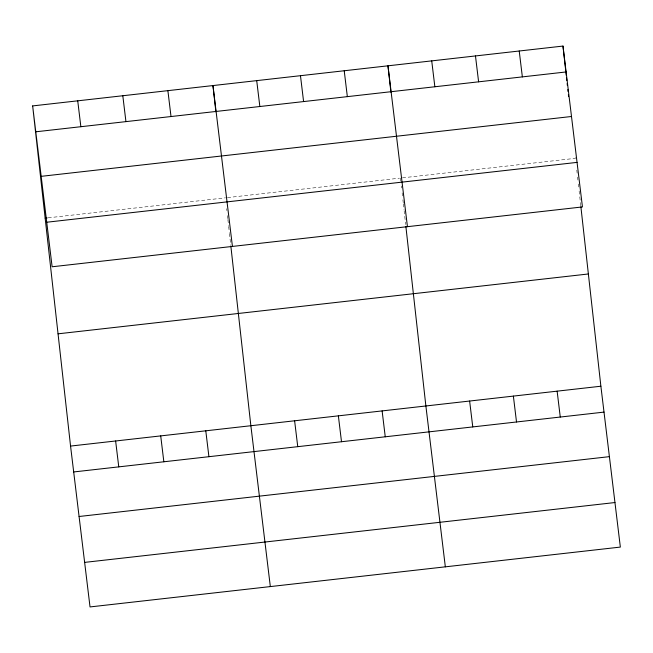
<?xml version="1.0" encoding="UTF-8"?>
<svg xmlns="http://www.w3.org/2000/svg" width="653" height="653" viewBox="0 0 653 653"><rect width="100%" height="100%" fill="white"/><g stroke="black" fill="none" stroke-linecap="round" stroke-linejoin="round"><path stroke-width="0.49" stroke-dasharray="3.27 2.45" d="M48.167 217.824L225.473 197.818M227.456 197.598L399.481 178.179M402.468 177.845L575.489 158.32L575.26 156.296M576.811 170.18L577.138 173.151M577.579 177.102L577.913 180.065M578.354 184.024L578.68 186.987M579.121 190.937L579.562 194.896M579.782 196.871L580.778 205.768M400.477 178.073L400.811 181.036M401.358 185.974L401.579 187.958M402.134 192.896L402.46 195.859M402.901 199.818L403.236 202.781M403.342 203.769L404.003 209.703M404.117 210.69L405.66 224.526M226.681 208.691L226.901 210.666M227.456 215.612L227.783 218.575M227.897 219.563L228.558 225.497M228.664 226.485L229.325 232.419M229.44 233.407L230.754 245.267"/><path stroke-width="0.98" d="M32.65 105.917L562.976 46.069L582.443 206.928L52.118 266.775L32.65 105.917L70.557 446.072L90.024 606.931L620.35 547.083L600.882 386.225L580.884 206.756M35.784 131.8L566.11 71.952M41.172 176.343L571.506 116.495M45.155 218.167L47.163 217.939M46.722 222.232L577.056 162.385M58.044 333.822L588.377 273.974M70.557 446.072L600.882 386.225M73.691 471.956L604.017 412.108M79.078 516.499L609.404 456.651M84.629 562.388L614.963 502.541M519.225 51.007L522.359 76.891M557.131 391.163L560.266 417.047M475.474 55.946L478.608 81.829M513.38 396.102L516.515 421.985M431.723 60.884L434.857 86.767M469.629 401.04L472.764 426.923M407.439 226.681L387.972 65.822L390.902 92.114M445.338 566.837L425.878 405.97L405.88 226.509M344.221 70.753L347.347 96.644M382.119 410.908L385.254 436.8M300.47 75.691L303.596 101.582M338.368 415.847L341.503 441.73M256.711 80.629L259.845 106.512M294.617 420.785L297.752 446.668M232.427 246.426L212.96 85.567L215.89 111.859M270.334 586.582L250.866 425.723L230.868 246.254M167.886 90.653L171.013 116.544M205.785 430.809L208.919 456.692M122.805 95.738L125.939 121.629M160.711 435.894L163.846 461.785M77.731 100.831L80.858 126.715M115.63 440.987L118.764 466.871M562.976 46.069L566.249 75.397M566.469 77.421L566.812 80.45M567.147 83.486L567.375 85.51M567.824 89.551L568.053 91.575M568.388 94.612L568.616 96.636"/></g></svg>
